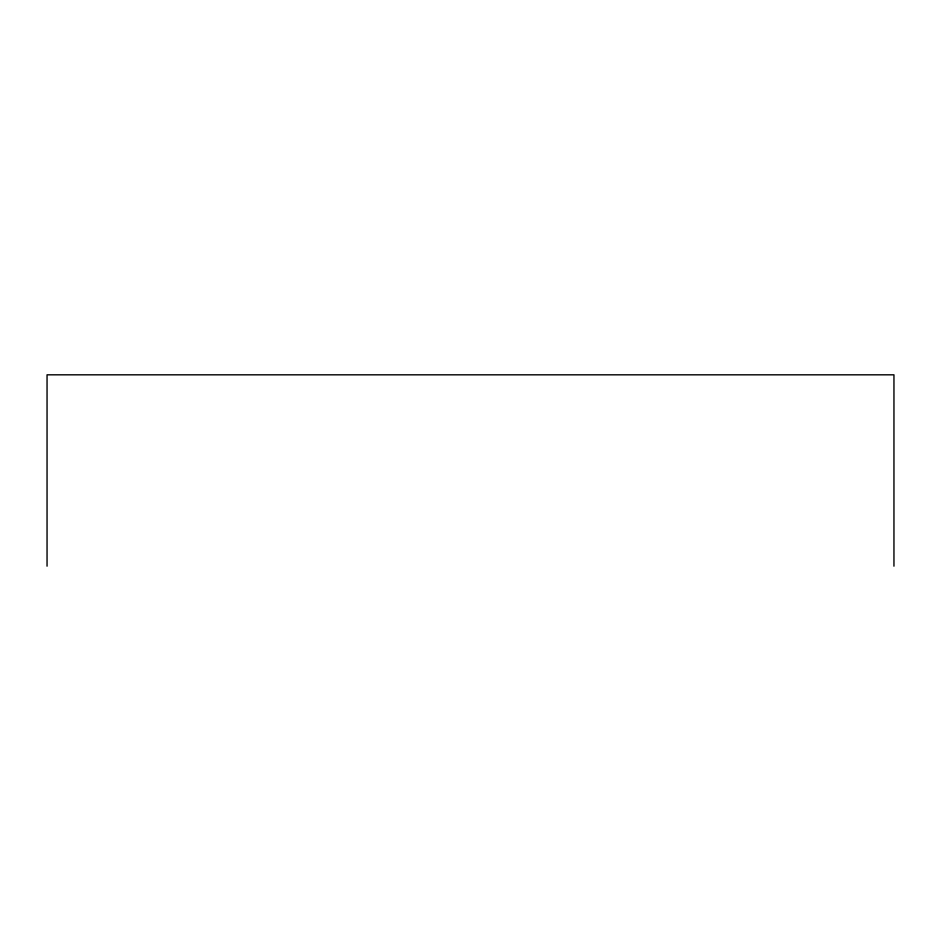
<?xml version="1.0" encoding="UTF-8"?>
<svg xmlns="http://www.w3.org/2000/svg" width="941" height="941" viewBox="0 0 941 941"><rect width="100%" height="100%" fill="white"/><g stroke="black" fill="none" stroke-linecap="round" stroke-linejoin="round"><path stroke-width="1.41" d="M893.95 566.176L893.95 374.824L47.05 374.824L47.05 566.176"/></g></svg>
